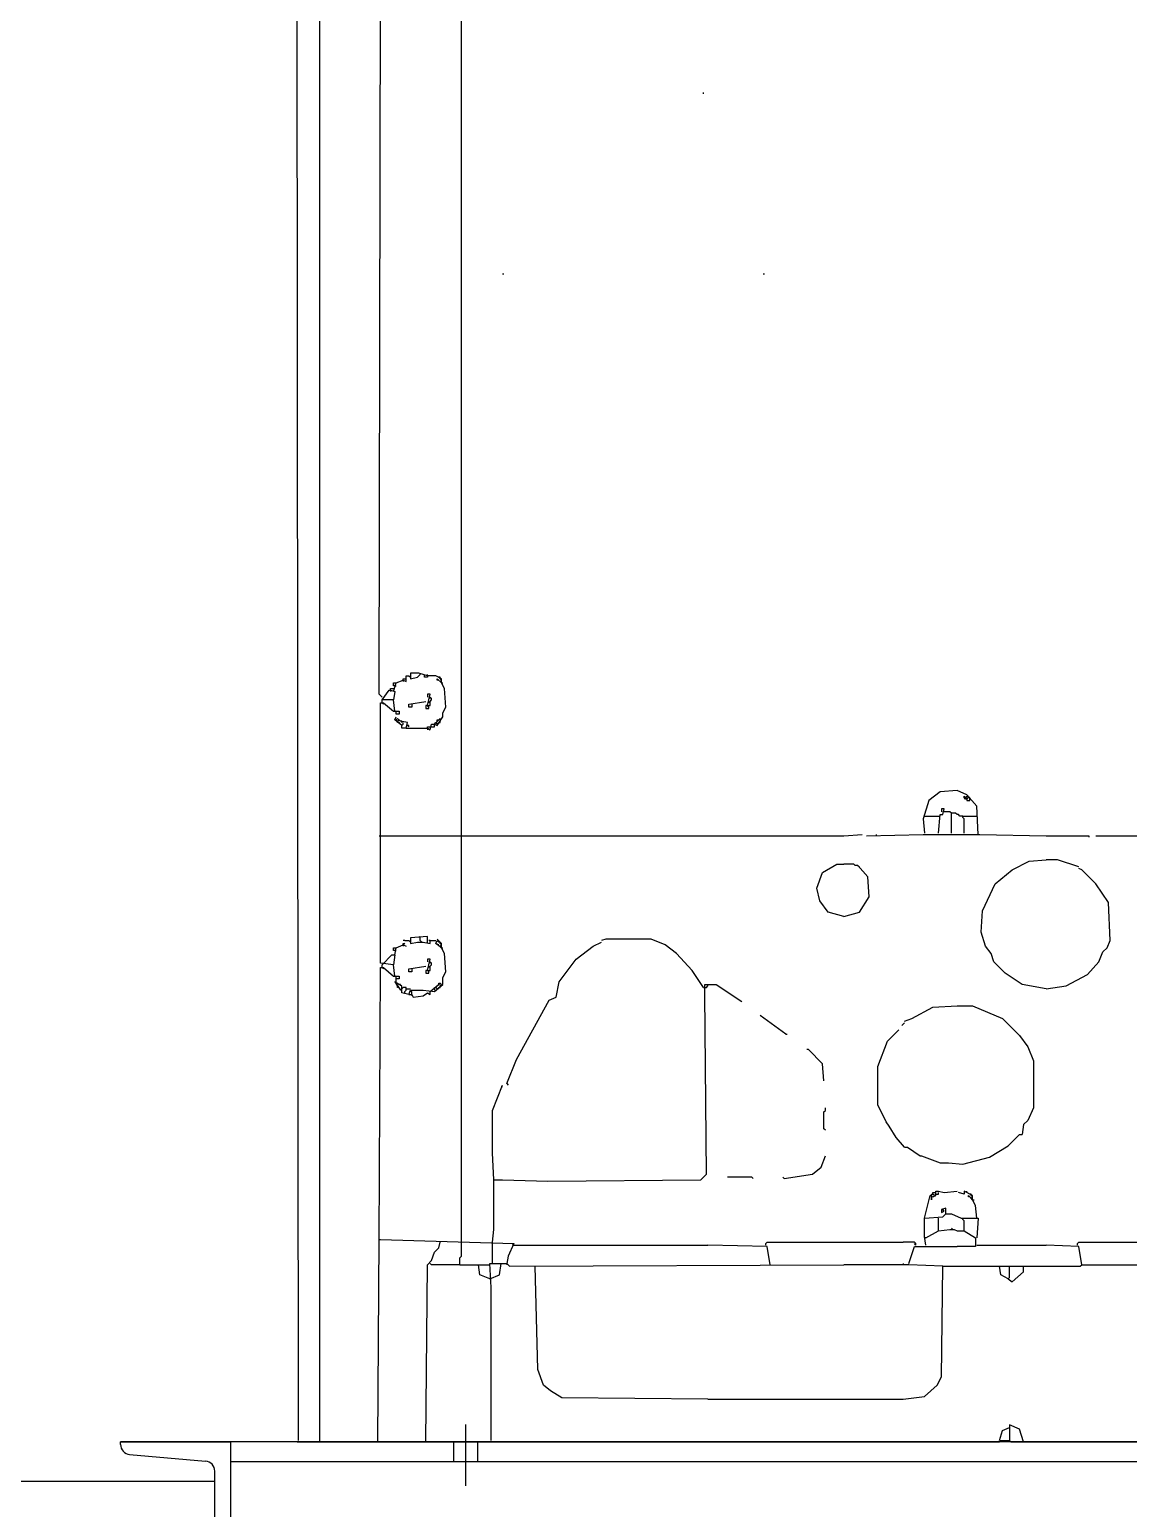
# Model space of a CAD drawing. Extents: x 3792242 to 5145247, y -1546315 to -1031918.
# Drawn here: x 3805885 to 3806434, y -1489144 to -1488405 of the extents above; entities that cross this region are included whole.
import ezdxf

# ---------------------------------------------------------------- set-up
doc = ezdxf.new("R2010")
doc.units = 0
doc.header["$MEASUREMENT"] = 0
doc.layers.add('TENKÁ', color=7, linetype='CONTINUOUS')
doc.layers.add('ZZ-chladenie', color=133, linetype='CONTINUOUS')

msp = doc.modelspace()

# ---------------------------------------------------------------- linework, layer by layer
at = {"layer": 'TENKÁ'}
msp.add_line((3797217.693, -1489130), (3805977.823, -1489130), dxfattribs=at)
at = {"layer": 'ZZ-chladenie'}
for p, q in [((3806019.642, -1489109.563), (3806018.57, -1487845.27)), ((3806030.241, -1489110.27), (3806030.241, -1487845.27)), ((3806100.902, -1489010.638), (3806100.902, -1487845.27)), ((3806059.919, -1488737.18), (3806060.625, -1488300.495)), ((3806221.732, -1488437.578), (3806221.732, -1488436.871)), ((3806121.394, -1488527.317), (3806122.1, -1488527.317)), ((3806251.41, -1488527.317), (3806252.116, -1488527.317)), ((3806068.398, -1488731.528), (3806071.931, -1488730.114)), ((3806071.931, -1488730.114), (3806071.931, -1488729.407)), ((3806071.931, -1488729.407), (3806073.344, -1488729.407)), ((3806071.931, -1488730.114), (3806071.931, -1488730.821)), ((3806071.931, -1488730.114), (3806073.344, -1488730.821)), ((3806073.344, -1488730.821), (3806073.344, -1488727.994)), ((3806073.344, -1488727.994), (3806074.758, -1488727.994)), ((3806074.758, -1488727.994), (3806075.464, -1488728.701)), ((3806079.703, -1488726.581), (3806075.464, -1488726.581)), ((3806075.464, -1488726.581), (3806075.464, -1488729.407)), ((3806075.464, -1488729.407), (3806078.997, -1488728.701)), ((3806078.997, -1488728.701), (3806080.41, -1488727.287)), ((3806083.943, -1488727.994), (3806079.703, -1488726.581)), ((3806080.41, -1488727.287), (3806080.41, -1488726.581)), ((3806082.53, -1488728.701), (3806082.53, -1488727.287)), ((3806083.943, -1488728.701), (3806082.53, -1488728.701)), ((3806083.943, -1488727.994), (3806083.943, -1488727.287)), ((3806083.943, -1488727.994), (3806083.943, -1488728.701)), ((3806088.183, -1488727.994), (3806083.943, -1488727.994)), ((3806091.01, -1488729.407), (3806088.183, -1488727.994)), ((3806088.89, -1488730.114), (3806088.89, -1488729.407)), ((3806091.01, -1488731.528), (3806088.89, -1488729.407)), ((3806089.596, -1488730.114), (3806088.89, -1488730.114)), ((3806090.303, -1488728.701), (3806089.596, -1488728.701)), ((3806090.303, -1488729.407), (3806090.303, -1488728.701)), ((3806091.01, -1488730.114), (3806090.303, -1488729.407)), ((3806090.303, -1488730.821), (3806091.01, -1488730.114)), ((3806091.01, -1488731.528), (3806090.303, -1488730.821)), ((3806091.01, -1488731.528), (3806091.01, -1488729.407)), ((3806061.332, -1488738.594), (3806059.919, -1488737.18)), ((3806061.332, -1488740.007), (3806064.865, -1488735.06)), ((3806064.865, -1488735.06), (3806065.571, -1488735.06)), ((3806065.571, -1488735.06), (3806065.571, -1488734.354)), ((3806065.571, -1488734.354), (3806066.985, -1488734.354)), ((3806065.571, -1488735.06), (3806065.571, -1488735.767)), ((3806065.571, -1488735.06), (3806067.692, -1488735.767)), ((3806066.985, -1488732.941), (3806066.985, -1488731.528)), ((3806066.985, -1488731.528), (3806068.398, -1488731.528)), ((3806066.985, -1488735.767), (3806068.398, -1488731.528)), ((3806067.692, -1488732.941), (3806066.985, -1488732.941)), ((3806066.985, -1488734.354), (3806067.692, -1488734.354)), ((3806067.692, -1488735.767), (3806066.985, -1488740.007)), ((3806067.692, -1488732.941), (3806068.398, -1488732.941)), ((3806083.943, -1488742.833), (3806085.356, -1488737.18)), ((3806085.356, -1488737.18), (3806083.943, -1488737.18)), ((3806083.943, -1488737.18), (3806083.943, -1488738.594)), ((3806091.01, -1488731.528), (3806091.716, -1488731.528)), ((3806092.423, -1488734.354), (3806091.01, -1488731.528)), ((3806093.129, -1488743.539), (3806092.423, -1488734.354)), ((3806060.625, -1488871.436), (3806060.625, -1488741.42)), ((3806060.625, -1488741.42), (3806062.038, -1488741.42)), ((3806061.332, -1488741.42), (3806061.332, -1488740.007)), ((3806066.985, -1488740.007), (3806061.332, -1488740.007)), ((3806061.332, -1488741.42), (3806062.038, -1488742.126)), ((3806062.038, -1488741.42), (3806066.985, -1488745.659)), ((3806067.692, -1488745.659), (3806066.985, -1488740.007)), ((3806066.985, -1488745.659), (3806069.811, -1488745.659)), ((3806068.398, -1488747.073), (3806068.398, -1488745.659)), ((3806069.811, -1488745.659), (3806069.811, -1488747.073)), ((3806074.758, -1488742.126), (3806083.237, -1488740.713)), ((3806074.758, -1488743.539), (3806074.758, -1488742.126)), ((3806076.171, -1488743.539), (3806074.758, -1488743.539)), ((3806076.171, -1488742.126), (3806076.171, -1488743.539)), ((3806083.943, -1488742.833), (3806083.237, -1488742.833)), ((3806083.237, -1488742.833), (3806083.237, -1488744.246)), ((3806083.237, -1488744.246), (3806084.65, -1488744.246)), ((3806084.65, -1488743.539), (3806083.943, -1488742.833)), ((3806083.943, -1488742.833), (3806084.65, -1488742.833)), ((3806083.943, -1488742.833), (3806085.356, -1488742.833)), ((3806084.65, -1488741.42), (3806084.65, -1488740.713)), ((3806084.65, -1488744.246), (3806084.65, -1488743.539)), ((3806086.063, -1488739.3), (3806085.356, -1488738.594)), ((3806085.356, -1488738.594), (3806085.356, -1488739.3)), ((3806085.356, -1488740.713), (3806086.063, -1488740.007)), ((3806085.356, -1488742.833), (3806085.356, -1488740.713)), ((3806086.063, -1488740.007), (3806086.063, -1488739.3)), ((3806091.716, -1488746.366), (3806093.129, -1488743.539)), ((3806067.692, -1488749.899), (3806068.398, -1488748.486)), ((3806071.224, -1488752.725), (3806067.692, -1488749.899)), ((3806069.811, -1488747.073), (3806068.398, -1488747.073)), ((3806068.398, -1488749.899), (3806069.105, -1488749.192)), ((3806069.105, -1488750.606), (3806068.398, -1488749.899)), ((3806070.518, -1488750.606), (3806069.105, -1488749.192)), ((3806069.105, -1488750.606), (3806069.811, -1488749.899)), ((3806069.105, -1488751.312), (3806069.105, -1488750.606)), ((3806069.811, -1488751.312), (3806069.105, -1488751.312)), ((3806069.811, -1488749.899), (3806070.518, -1488750.606)), ((3806070.518, -1488752.019), (3806069.811, -1488751.312)), ((3806071.224, -1488750.606), (3806070.518, -1488750.606)), ((3806074.051, -1488751.312), (3806070.518, -1488750.606)), ((3806071.224, -1488752.725), (3806070.518, -1488752.019)), ((3806071.224, -1488751.312), (3806071.224, -1488750.606)), ((3806071.224, -1488752.725), (3806071.931, -1488752.019)), ((3806071.224, -1488754.139), (3806071.224, -1488752.725)), ((3806071.931, -1488752.019), (3806071.931, -1488751.312)), ((3806073.344, -1488754.139), (3806074.051, -1488751.312)), ((3806074.758, -1488752.725), (3806074.051, -1488752.725)), ((3806074.051, -1488752.725), (3806074.758, -1488753.432)), ((3806074.758, -1488753.432), (3806074.758, -1488752.725)), ((3806085.356, -1488754.846), (3806086.063, -1488752.019)), ((3806086.063, -1488752.019), (3806087.476, -1488752.019)), ((3806087.476, -1488752.019), (3806090.303, -1488749.192)), ((3806087.476, -1488752.019), (3806088.183, -1488751.312)), ((3806087.476, -1488753.432), (3806087.476, -1488752.019)), ((3806087.476, -1488752.019), (3806088.89, -1488752.725)), ((3806088.183, -1488751.312), (3806088.89, -1488752.019)), ((3806088.89, -1488752.725), (3806091.716, -1488748.486)), ((3806088.89, -1488750.606), (3806088.89, -1488749.899)), ((3806088.89, -1488749.899), (3806089.596, -1488749.899)), ((3806088.89, -1488752.019), (3806089.596, -1488751.312)), ((3806089.596, -1488751.312), (3806090.303, -1488751.312)), ((3806090.303, -1488749.192), (3806090.303, -1488750.606)), ((3806090.303, -1488751.312), (3806090.303, -1488750.606)), ((3806091.716, -1488748.486), (3806091.716, -1488746.366)), ((3806073.344, -1488754.139), (3806071.224, -1488754.139)), ((3806073.344, -1488754.139), (3806083.943, -1488754.139)), ((3806083.943, -1488754.139), (3806083.943, -1488753.432)), ((3806083.943, -1488753.432), (3806085.356, -1488753.432)), ((3806083.943, -1488754.139), (3806083.943, -1488754.846)), ((3806083.943, -1488754.139), (3806085.356, -1488754.846)), ((3806085.356, -1488753.432), (3806087.476, -1488753.432)), ((3806339.736, -1488785.936), (3806334.083, -1488790.176)), ((3806348.215, -1488785.23), (3806339.736, -1488785.936)), ((3806353.162, -1488787.349), (3806348.215, -1488785.23)), ((3806351.748, -1488788.763), (3806351.748, -1488788.056)), ((3806351.748, -1488788.056), (3806352.455, -1488788.763)), ((3806352.455, -1488789.469), (3806351.748, -1488788.763)), ((3806352.455, -1488788.763), (3806353.162, -1488788.056)), ((3806352.455, -1488788.763), (3806353.162, -1488789.469)), ((3806353.162, -1488789.469), (3806352.455, -1488789.469)), ((3806358.108, -1488793.003), (3806353.162, -1488787.349)), ((3806353.162, -1488788.056), (3806353.868, -1488788.763)), ((3806353.162, -1488789.469), (3806353.868, -1488788.763)), ((3806353.162, -1488789.469), (3806353.162, -1488790.176)), ((3806354.575, -1488788.763), (3806353.868, -1488788.763)), ((3806354.575, -1488789.469), (3806354.575, -1488788.763)), ((3806354.575, -1488790.176), (3806354.575, -1488789.469)), ((3806334.083, -1488790.176), (3806331.257, -1488799.362)), ((3806339.03, -1488806.428), (3806339.736, -1488797.242)), ((3806339.736, -1488797.948), (3806339.736, -1488797.242)), ((3806339.736, -1488797.242), (3806341.149, -1488797.242)), ((3806341.856, -1488794.416), (3806340.443, -1488794.416)), ((3806340.443, -1488794.416), (3806340.443, -1488795.829)), ((3806341.149, -1488797.242), (3806341.856, -1488794.416)), ((3806344.682, -1488795.829), (3806341.149, -1488795.829)), ((3806345.389, -1488796.535), (3806344.682, -1488795.829)), ((3806347.509, -1488796.535), (3806345.389, -1488796.535)), ((3806345.389, -1488806.428), (3806345.389, -1488796.535)), ((3806348.215, -1488797.242), (3806347.509, -1488796.535)), ((3806348.922, -1488797.242), (3806348.215, -1488797.242)), ((3806349.628, -1488797.948), (3806348.922, -1488797.242)), ((3806353.162, -1488790.176), (3806354.575, -1488790.176)), ((3806358.814, -1488807.134), (3806358.108, -1488793.003)), ((3806331.257, -1488799.362), (3806331.964, -1488806.428)), ((3806331.964, -1488797.948), (3806339.03, -1488797.948)), ((3806339.03, -1488797.948), (3806339.736, -1488797.948)), ((3806351.042, -1488797.948), (3806349.628, -1488797.948)), ((3806351.042, -1488798.655), (3806351.042, -1488797.948)), ((3806351.042, -1488797.948), (3806358.108, -1488797.948)), ((3806351.748, -1488799.362), (3806351.042, -1488798.655)), ((3806351.748, -1488806.428), (3806351.748, -1488799.362)), ((3806059.919, -1488807.841), (3806100.902, -1488807.841)), ((3806100.902, -1488807.841), (3806192.055, -1488807.841)), ((3806192.055, -1488807.841), (3806291.687, -1488807.841)), ((3806291.687, -1488807.841), (3806300.873, -1488807.134)), ((3806302.992, -1488807.841), (3806331.257, -1488807.134)), ((3806307.939, -1488807.134), (3806307.939, -1488807.841)), ((3806331.257, -1488807.134), (3806359.521, -1488807.134)), ((3806359.521, -1488807.134), (3806392.732, -1488807.841)), ((3806392.732, -1488807.841), (3806413.93, -1488807.841)), ((3806413.93, -1488807.841), (3806413.93, -1488808.548)), ((3806417.463, -1488807.841), (3806577.157, -1488807.841)), ((3806278.261, -1488833.986), (3806281.087, -1488826.213)), ((3806281.087, -1488826.213), (3806288.153, -1488821.973)), ((3806288.153, -1488821.973), (3806291.687, -1488821.973)), ((3806296.633, -1488821.973), (3806291.687, -1488821.973)), ((3806297.339, -1488822.68), (3806296.633, -1488821.973)), ((3806298.753, -1488822.68), (3806297.339, -1488822.68)), ((3806298.753, -1488822.68), (3806299.459, -1488823.387)), ((3806303.699, -1488828.333), (3806298.753, -1488822.68)), ((3806367.293, -1488831.866), (3806375.773, -1488824.8)), ((3806375.773, -1488824.8), (3806384.252, -1488820.56)), ((3806384.252, -1488820.56), (3806392.732, -1488819.853)), ((3806398.384, -1488819.853), (3806392.732, -1488819.853)), ((3806408.984, -1488823.387), (3806398.384, -1488819.853)), ((3806410.397, -1488824.8), (3806408.984, -1488824.093)), ((3806417.463, -1488831.866), (3806410.397, -1488824.8)), ((3806279.674, -1488840.345), (3806278.261, -1488833.986)), ((3806304.405, -1488838.225), (3806303.699, -1488828.333)), ((3806360.934, -1488845.291), (3806367.293, -1488831.866)), ((3806423.823, -1488841.052), (3806417.463, -1488831.866)), ((3806283.914, -1488845.998), (3806279.674, -1488840.345)), ((3806299.459, -1488845.998), (3806304.405, -1488838.225)), ((3806424.529, -1488860.13), (3806423.823, -1488841.052)), ((3806291.687, -1488848.118), (3806283.914, -1488845.998)), ((3806291.687, -1488848.118), (3806299.459, -1488845.998)), ((3806360.227, -1488855.891), (3806360.934, -1488845.291)), ((3806362.348, -1488862.957), (3806360.227, -1488855.891)), ((3806066.985, -1488865.077), (3806066.985, -1488863.664)), ((3806066.985, -1488863.664), (3806068.398, -1488863.664)), ((3806067.692, -1488867.196), (3806068.398, -1488863.664)), ((3806068.398, -1488863.664), (3806071.931, -1488862.25)), ((3806072.637, -1488860.13), (3806071.931, -1488860.13)), ((3806071.931, -1488862.25), (3806071.931, -1488861.543)), ((3806071.931, -1488861.543), (3806072.637, -1488861.543)), ((3806072.637, -1488861.543), (3806071.931, -1488862.25)), ((3806071.931, -1488862.25), (3806071.931, -1488862.957)), ((3806071.931, -1488862.25), (3806073.344, -1488862.957)), ((3806072.637, -1488860.13), (3806074.758, -1488860.13)), ((3806074.758, -1488860.13), (3806075.464, -1488860.837)), ((3806083.943, -1488858.01), (3806075.464, -1488858.717)), ((3806075.464, -1488858.717), (3806075.464, -1488861.543)), ((3806075.464, -1488861.543), (3806078.997, -1488860.837)), ((3806078.997, -1488860.837), (3806081.824, -1488860.837)), ((3806080.41, -1488858.717), (3806079.703, -1488858.01)), ((3806080.41, -1488860.13), (3806080.41, -1488858.717)), ((3806080.41, -1488860.13), (3806081.117, -1488860.837)), ((3806081.824, -1488860.837), (3806085.356, -1488861.543)), ((3806083.943, -1488861.543), (3806083.943, -1488858.01)), ((3806085.356, -1488860.13), (3806084.65, -1488860.13)), ((3806085.356, -1488861.543), (3806085.356, -1488860.13)), ((3806085.356, -1488860.13), (3806088.183, -1488860.13)), ((3806088.183, -1488861.543), (3806088.89, -1488860.13)), ((3806091.01, -1488863.664), (3806088.183, -1488861.543)), ((3806091.01, -1488861.543), (3806088.89, -1488859.423)), ((3806088.89, -1488860.13), (3806089.596, -1488860.837)), ((3806088.89, -1488862.25), (3806088.89, -1488861.543)), ((3806089.596, -1488862.25), (3806088.89, -1488862.25)), ((3806090.303, -1488860.837), (3806089.596, -1488860.837)), ((3806090.303, -1488861.543), (3806090.303, -1488860.837)), ((3806091.01, -1488862.25), (3806090.303, -1488861.543)), ((3806090.303, -1488862.957), (3806091.01, -1488862.25)), ((3806091.01, -1488863.664), (3806090.303, -1488862.957)), ((3806091.01, -1488863.664), (3806091.01, -1488861.543)), ((3806091.01, -1488863.664), (3806091.716, -1488863.664)), ((3806092.423, -1488866.49), (3806091.01, -1488863.664)), ((3806158.137, -1488869.316), (3806166.617, -1488862.957)), ((3806166.617, -1488862.957), (3806170.856, -1488860.837)), ((3806172.976, -1488859.423), (3806170.856, -1488860.13)), ((3806195.587, -1488859.423), (3806172.976, -1488859.423)), ((3806202.654, -1488862.25), (3806195.587, -1488859.423)), ((3806208.307, -1488866.49), (3806202.654, -1488862.25)), ((3806365.174, -1488866.49), (3806362.348, -1488862.957)), ((3806420.996, -1488865.783), (3806423.116, -1488863.664)), ((3806423.116, -1488863.664), (3806424.529, -1488860.13)), ((3806061.332, -1488872.143), (3806066.278, -1488867.196)), ((3806066.278, -1488867.196), (3806067.692, -1488867.196)), ((3806067.692, -1488865.077), (3806066.985, -1488865.077)), ((3806067.692, -1488867.196), (3806066.985, -1488872.143)), ((3806067.692, -1488865.077), (3806068.398, -1488865.077)), ((3806083.943, -1488874.969), (3806085.356, -1488869.316)), ((3806085.356, -1488869.316), (3806083.943, -1488869.316)), ((3806083.943, -1488869.316), (3806083.943, -1488870.73)), ((3806086.063, -1488871.436), (3806085.356, -1488870.73)), ((3806085.356, -1488870.73), (3806085.356, -1488871.436)), ((3806093.129, -1488875.675), (3806092.423, -1488866.49)), ((3806149.658, -1488880.622), (3806158.137, -1488869.316)), ((3806216.079, -1488874.969), (3806208.307, -1488866.49)), ((3806366.587, -1488870.73), (3806365.174, -1488866.49)), ((3806372.24, -1488876.382), (3806366.587, -1488870.73)), ((3806413.223, -1488877.089), (3806418.876, -1488870.73)), ((3806418.876, -1488870.73), (3806420.996, -1488865.783)), ((3806059.919, -1489009.225), (3806060.625, -1488873.556)), ((3806066.985, -1488872.143), (3806060.625, -1488871.436)), ((3806060.625, -1488873.556), (3806062.038, -1488873.556)), ((3806061.332, -1488873.556), (3806061.332, -1488872.143)), ((3806061.332, -1488873.556), (3806062.038, -1488874.262)), ((3806062.038, -1488873.556), (3806066.985, -1488877.795)), ((3806067.692, -1488877.795), (3806066.985, -1488872.143)), ((3806066.985, -1488877.795), (3806069.811, -1488877.795)), ((3806068.398, -1488879.209), (3806068.398, -1488877.795)), ((3806069.811, -1488877.795), (3806069.811, -1488879.209)), ((3806074.758, -1488874.262), (3806083.237, -1488872.849)), ((3806074.758, -1488875.675), (3806074.758, -1488874.262)), ((3806076.171, -1488875.675), (3806074.758, -1488875.675)), ((3806076.171, -1488874.262), (3806076.171, -1488875.675)), ((3806083.943, -1488874.969), (3806083.237, -1488874.969)), ((3806083.237, -1488874.969), (3806083.237, -1488876.382)), ((3806083.237, -1488876.382), (3806084.65, -1488876.382)), ((3806084.65, -1488875.675), (3806083.943, -1488874.969)), ((3806083.943, -1488874.969), (3806084.65, -1488874.969)), ((3806083.943, -1488874.969), (3806085.356, -1488874.969)), ((3806084.65, -1488873.556), (3806084.65, -1488872.849)), ((3806084.65, -1488876.382), (3806084.65, -1488875.675)), ((3806085.356, -1488872.849), (3806086.063, -1488872.143)), ((3806085.356, -1488874.969), (3806085.356, -1488872.849)), ((3806086.063, -1488872.143), (3806086.063, -1488871.436)), ((3806091.716, -1488878.502), (3806093.129, -1488875.675)), ((3806091.716, -1488882.035), (3806091.716, -1488878.502)), ((3806221.732, -1488883.448), (3806216.079, -1488874.969)), ((3806380.719, -1488882.035), (3806372.24, -1488876.382)), ((3806402.624, -1488882.742), (3806413.223, -1488877.089)), ((3806071.224, -1488882.742), (3806067.692, -1488880.622)), ((3806067.692, -1488880.622), (3806070.518, -1488884.861)), ((3806068.398, -1488880.622), (3806068.398, -1488879.209)), ((3806069.811, -1488879.209), (3806068.398, -1488879.209)), ((3806068.398, -1488882.035), (3806069.105, -1488881.328)), ((3806069.105, -1488882.742), (3806068.398, -1488882.035)), ((3806069.105, -1488881.328), (3806069.811, -1488882.035)), ((3806069.105, -1488883.448), (3806069.105, -1488882.742)), ((3806069.811, -1488883.448), (3806069.105, -1488883.448)), ((3806070.518, -1488882.035), (3806069.811, -1488882.035)), ((3806070.518, -1488882.742), (3806070.518, -1488882.035)), ((3806070.518, -1488884.861), (3806071.931, -1488883.448)), ((3806071.224, -1488886.275), (3806071.224, -1488882.742)), ((3806073.344, -1488883.448), (3806071.931, -1488883.448)), ((3806072.637, -1488885.568), (3806073.344, -1488884.861)), ((3806072.637, -1488886.275), (3806072.637, -1488885.568)), ((3806073.344, -1488884.861), (3806073.344, -1488883.448)), ((3806073.344, -1488884.155), (3806075.464, -1488884.155)), ((3806074.758, -1488886.982), (3806075.464, -1488884.861)), ((3806075.464, -1488884.861), (3806081.824, -1488884.861)), ((3806076.171, -1488885.568), (3806075.464, -1488885.568)), ((3806076.171, -1488886.982), (3806076.171, -1488885.568)), ((3806081.824, -1488884.861), (3806087.476, -1488885.568)), ((3806085.356, -1488885.568), (3806090.303, -1488881.328)), ((3806085.356, -1488886.982), (3806085.356, -1488885.568)), ((3806087.476, -1488885.568), (3806091.716, -1488882.035)), ((3806087.476, -1488884.155), (3806087.476, -1488883.448)), ((3806087.476, -1488883.448), (3806088.183, -1488883.448)), ((3806087.476, -1488884.155), (3806087.476, -1488884.861)), ((3806088.183, -1488883.448), (3806088.89, -1488882.742)), ((3806088.183, -1488883.448), (3806088.89, -1488884.155)), ((3806088.89, -1488882.742), (3806089.596, -1488882.035)), ((3806088.89, -1488884.155), (3806089.596, -1488883.448)), ((3806089.596, -1488882.035), (3806089.596, -1488881.328)), ((3806089.596, -1488881.328), (3806090.303, -1488881.328)), ((3806089.596, -1488883.448), (3806090.303, -1488883.448)), ((3806091.01, -1488882.035), (3806090.303, -1488881.328)), ((3806090.303, -1488882.742), (3806091.01, -1488882.035)), ((3806090.303, -1488883.448), (3806090.303, -1488882.742)), ((3806148.245, -1488888.395), (3806149.658, -1488880.622)), ((3806221.732, -1488883.448), (3806223.146, -1488883.448)), ((3806222.439, -1488886.982), (3806222.439, -1488882.035)), ((3806222.439, -1488882.035), (3806228.091, -1488882.035)), ((3806223.146, -1488883.448), (3806223.852, -1488882.742)), ((3806223.852, -1488882.742), (3806223.852, -1488882.035)), ((3806228.091, -1488882.035), (3806240.811, -1488890.514)), ((3806392.732, -1488884.155), (3806380.719, -1488882.035)), ((3806392.732, -1488884.155), (3806402.624, -1488882.742)), ((3806074.758, -1488886.982), (3806071.224, -1488886.275)), ((3806074.758, -1488886.982), (3806076.171, -1488886.982)), ((3806076.171, -1488886.982), (3806076.171, -1488887.688)), ((3806076.171, -1488886.982), (3806076.877, -1488888.395)), ((3806076.877, -1488888.395), (3806081.824, -1488887.688)), ((3806081.824, -1488887.688), (3806083.943, -1488886.275)), ((3806083.943, -1488886.275), (3806085.356, -1488886.982)), ((3806128.46, -1488919.485), (3806144.712, -1488889.808)), ((3806144.712, -1488889.808), (3806148.245, -1488888.395)), ((3806223.146, -1488976.72), (3806222.439, -1488886.982)), ((3806325.604, -1488898.993), (3806336.203, -1488893.341)), ((3806336.203, -1488893.341), (3806348.215, -1488892.634)), ((3806348.215, -1488892.634), (3806355.988, -1488892.634)), ((3806355.988, -1488892.634), (3806370.827, -1488898.993)), ((3806262.716, -1488906.766), (3806249.996, -1488897.58)), ((3806322.071, -1488900.407), (3806325.604, -1488898.993)), ((3806370.827, -1488898.993), (3806379.306, -1488907.473)), ((3806262.716, -1488906.766), (3806263.422, -1488906.766)), ((3806313.591, -1488910.3), (3806319.244, -1488904.647)), ((3806320.657, -1488902.527), (3806321.364, -1488901.82)), ((3806321.364, -1488901.82), (3806322.071, -1488901.114)), ((3806379.306, -1488907.473), (3806383.546, -1488913.126)), ((3806274.021, -1488914.539), (3806273.314, -1488914.539)), ((3806281.087, -1488921.605), (3806274.021, -1488914.539)), ((3806308.645, -1488923.018), (3806313.591, -1488910.3)), ((3806383.546, -1488913.126), (3806386.372, -1488920.192)), ((3806123.513, -1488931.498), (3806128.46, -1488919.485)), ((3806281.794, -1488930.084), (3806281.087, -1488921.605)), ((3806386.372, -1488920.192), (3806386.372, -1488943.51)), ((3806308.645, -1488942.097), (3806308.645, -1488923.018)), ((3806116.447, -1488944.923), (3806121.394, -1488932.204)), ((3806120.687, -1488932.911), (3806121.394, -1488932.911)), ((3806123.513, -1488931.498), (3806124.22, -1488932.204)), ((3806116.447, -1488966.122), (3806116.447, -1488944.923)), ((3806281.794, -1488945.63), (3806282.5, -1488944.923)), ((3806282.5, -1488944.923), (3806282.5, -1488943.51)), ((3806312.885, -1488950.576), (3806308.645, -1488942.097)), ((3806386.372, -1488943.51), (3806383.546, -1488949.87)), ((3806281.794, -1488954.109), (3806281.794, -1488945.63)), ((3806314.298, -1488952.696), (3806312.885, -1488950.576)), ((3806381.426, -1488951.989), (3806380.719, -1488956.936)), ((3806383.546, -1488949.87), (3806381.426, -1488951.989)), ((3806282.5, -1488954.816), (3806281.794, -1488954.109)), ((3806317.831, -1488958.349), (3806314.298, -1488952.696)), ((3806322.071, -1488963.295), (3806317.831, -1488958.349)), ((3806373.653, -1488962.588), (3806379.306, -1488956.936)), ((3806379.306, -1488956.936), (3806380.719, -1488956.936)), ((3806117.154, -1488979.547), (3806116.447, -1488966.122)), ((3806322.071, -1488963.295), (3806323.484, -1488963.295)), ((3806323.484, -1488963.295), (3806329.843, -1488967.535)), ((3806364.467, -1488968.241), (3806373.653, -1488962.588)), ((3806276.141, -1488976.72), (3806280.381, -1488973.188)), ((3806280.381, -1488973.188), (3806282.5, -1488967.535)), ((3806329.843, -1488967.535), (3806330.55, -1488967.535)), ((3806330.55, -1488967.535), (3806339.736, -1488971.068)), ((3806339.736, -1488971.068), (3806343.975, -1488971.068)), ((3806343.975, -1488971.068), (3806351.042, -1488971.775)), ((3806351.042, -1488971.775), (3806364.467, -1488968.241)), ((3806117.154, -1488985.907), (3806117.154, -1488979.547)), ((3806117.154, -1488979.547), (3806121.394, -1488979.547)), ((3806121.394, -1488979.547), (3806144.005, -1488980.254)), ((3806144.005, -1488980.254), (3806220.319, -1488979.547)), ((3806220.319, -1488979.547), (3806223.146, -1488976.72)), ((3806245.757, -1488978.134), (3806233.744, -1488978.134)), ((3806246.464, -1488978.841), (3806245.757, -1488978.134)), ((3806262.009, -1488978.841), (3806261.303, -1488978.134)), ((3806262.009, -1488978.841), (3806276.141, -1488976.72)), ((3806117.154, -1489004.279), (3806117.154, -1488985.907)), ((3806331.964, -1488998.626), (3806334.79, -1488987.32)), ((3806334.79, -1488987.32), (3806335.496, -1488987.32)), ((3806335.496, -1488987.32), (3806335.496, -1488986.613)), ((3806335.496, -1488986.613), (3806336.203, -1488986.613)), ((3806335.496, -1488987.32), (3806335.496, -1488989.44)), ((3806335.496, -1488989.44), (3806335.496, -1488987.32)), ((3806336.203, -1488986.613), (3806336.203, -1488985.907)), ((3806336.203, -1488985.907), (3806337.616, -1488985.907)), ((3806336.909, -1488987.32), (3806336.203, -1488986.613)), ((3806336.203, -1488988.027), (3806336.909, -1488987.32)), ((3806336.203, -1488988.027), (3806337.616, -1488987.32)), ((3806337.616, -1488987.32), (3806337.616, -1488985.2)), ((3806337.616, -1488985.2), (3806339.03, -1488985.2)), ((3806337.616, -1488986.613), (3806339.03, -1488986.613)), ((3806339.03, -1488985.2), (3806341.856, -1488985.907)), ((3806339.03, -1488986.613), (3806339.03, -1488985.907)), ((3806341.856, -1488985.907), (3806348.215, -1488985.2)), ((3806351.748, -1488986.613), (3806348.922, -1488985.907)), ((3806355.988, -1488987.32), (3806351.748, -1488985.2)), ((3806351.748, -1488985.2), (3806351.748, -1488986.613)), ((3806353.162, -1488985.907), (3806353.162, -1488985.2)), ((3806353.868, -1488988.027), (3806353.868, -1488987.32)), ((3806355.988, -1488989.44), (3806353.868, -1488987.32)), ((3806354.575, -1488988.027), (3806353.868, -1488988.027)), ((3806355.282, -1488986.613), (3806354.575, -1488986.613)), ((3806355.282, -1488987.32), (3806355.282, -1488986.613)), ((3806355.988, -1488988.027), (3806355.282, -1488987.32)), ((3806355.282, -1488988.733), (3806355.988, -1488988.027)), ((3806355.988, -1488989.44), (3806355.282, -1488988.733)), ((3806355.988, -1488989.44), (3806355.988, -1488987.32)), ((3806342.562, -1488993.679), (3806340.443, -1488994.386)), ((3806340.443, -1488994.386), (3806340.443, -1488995.8)), ((3806340.443, -1488995.8), (3806341.856, -1488995.093)), ((3806341.856, -1488995.093), (3806341.149, -1488994.386)), ((3806341.149, -1488997.919), (3806342.562, -1488996.506)), ((3806342.562, -1488996.506), (3806342.562, -1488993.679)), ((3806342.562, -1488996.506), (3806345.389, -1488996.506)), ((3806345.389, -1488996.506), (3806350.335, -1488998.626)), ((3806355.988, -1488989.44), (3806356.695, -1488989.44)), ((3806357.401, -1488992.266), (3806355.988, -1488989.44)), ((3806358.108, -1488998.626), (3806357.401, -1488992.266)), ((3806331.964, -1488998.626), (3806341.149, -1488997.919)), ((3806331.964, -1489007.811), (3806331.964, -1488998.626)), ((3806339.03, -1489004.985), (3806339.03, -1488998.626)), ((3806345.389, -1489003.572), (3806346.096, -1489004.279)), ((3806350.335, -1488998.626), (3806358.814, -1488998.626)), ((3806351.042, -1488999.332), (3806351.042, -1488998.626)), ((3806351.748, -1489000.039), (3806351.042, -1488999.332)), ((3806351.748, -1489004.985), (3806351.748, -1489000.039)), ((3806358.814, -1488998.626), (3806358.108, -1489008.518)), ((3806059.212, -1489110.27), (3806059.919, -1489009.225)), ((3806059.919, -1489009.225), (3806060.625, -1489009.225)), ((3806060.625, -1489009.225), (3806127.046, -1489011.345)), ((3806089.596, -1489013.464), (3806090.303, -1489010.638)), ((3806100.902, -1489017.704), (3806100.902, -1489010.638)), ((3806116.447, -1489010.638), (3806117.154, -1489004.279)), ((3806116.447, -1489021.237), (3806116.447, -1489010.638)), ((3806127.046, -1489011.345), (3806124.22, -1489017.704)), ((3806127.046, -1489012.051), (3806126.34, -1489011.345)), ((3806252.823, -1489011.345), (3806253.53, -1489010.638)), ((3806252.823, -1489012.051), (3806252.823, -1489011.345)), ((3806253.53, -1489010.638), (3806291.687, -1489010.638)), ((3806291.687, -1489010.638), (3806321.364, -1489010.638)), ((3806327.017, -1489010.638), (3806321.364, -1489010.638)), ((3806327.723, -1489011.345), (3806327.017, -1489010.638)), ((3806327.723, -1489012.051), (3806327.017, -1489011.345)), ((3806327.723, -1489012.051), (3806327.723, -1489011.345)), ((3806332.67, -1489012.051), (3806331.964, -1489007.811)), ((3806332.67, -1489008.518), (3806331.964, -1489008.518)), ((3806332.67, -1489008.518), (3806339.03, -1489004.985)), ((3806339.03, -1489004.985), (3806344.682, -1489004.279)), ((3806344.682, -1489004.279), (3806346.802, -1489004.279)), ((3806346.802, -1489004.279), (3806348.215, -1489004.985)), ((3806348.215, -1489004.985), (3806351.748, -1489004.985)), ((3806351.748, -1489004.985), (3806357.401, -1489008.518)), ((3806357.401, -1489008.518), (3806357.401, -1489012.758)), ((3806408.277, -1489011.345), (3806408.984, -1489010.638)), ((3806408.277, -1489012.051), (3806408.277, -1489011.345)), ((3806408.984, -1489010.638), (3806417.463, -1489010.638)), ((3806417.463, -1489010.638), (3806576.45, -1489010.638)), ((3806086.063, -1489019.824), (3806087.476, -1489015.584)), ((3806087.476, -1489015.584), (3806089.596, -1489013.464)), ((3806100.195, -1489018.411), (3806100.902, -1489017.704)), ((3806100.195, -1489021.944), (3806100.195, -1489018.411)), ((3806124.22, -1489017.704), (3806123.513, -1489021.237)), ((3806127.046, -1489012.051), (3806223.852, -1489012.051)), ((3806253.53, -1489012.758), (3806223.852, -1489012.051)), ((3806254.943, -1489021.944), (3806253.53, -1489012.758)), ((3806324.191, -1489021.237), (3806327.017, -1489012.758)), ((3806327.017, -1489012.758), (3806348.215, -1489012.758)), ((3806357.401, -1489012.758), (3806348.215, -1489012.758)), ((3806358.108, -1489012.051), (3806392.732, -1489012.051)), ((3806408.984, -1489012.758), (3806392.732, -1489012.051)), ((3806410.397, -1489021.944), (3806408.984, -1489012.758)), ((3806083.237, -1489110.27), (3806083.943, -1489021.944)), ((3806083.943, -1489021.944), (3806086.063, -1489019.824)), ((3806086.063, -1489021.944), (3806085.356, -1489021.237)), ((3806100.195, -1489021.944), (3806086.063, -1489021.944)), ((3806100.195, -1489021.944), (3806109.381, -1489021.944)), ((3806110.088, -1489026.89), (3806109.381, -1489021.944)), ((3806109.381, -1489021.944), (3806115.034, -1489021.944)), ((3806115.741, -1489033.25), (3806115.034, -1489021.237)), ((3806115.034, -1489021.237), (3806123.513, -1489021.237)), ((3806119.98, -1489026.89), (3806120.687, -1489021.237)), ((3806123.513, -1489021.237), (3806123.513, -1489021.944)), ((3806123.513, -1489021.237), (3806124.927, -1489022.65)), ((3806124.927, -1489022.65), (3806291.687, -1489021.944)), ((3806139.059, -1489074.233), (3806137.646, -1489022.65)), ((3806324.191, -1489021.944), (3806291.687, -1489021.944)), ((3806321.364, -1489021.237), (3806321.364, -1489021.944)), ((3806341.149, -1489022.65), (3806324.191, -1489021.944)), ((3806340.443, -1489077.766), (3806341.149, -1489022.65)), ((3806341.149, -1489022.65), (3806348.215, -1489022.65)), ((3806348.215, -1489022.65), (3806369.414, -1489022.65)), ((3806370.121, -1489026.89), (3806369.414, -1489022.65)), ((3806369.414, -1489022.65), (3806374.36, -1489022.65)), ((3806374.36, -1489028.303), (3806374.36, -1489022.65)), ((3806374.36, -1489022.65), (3806392.732, -1489022.65)), ((3806375.773, -1489030.423), (3806381.426, -1489025.477)), ((3806381.426, -1489025.477), (3806381.426, -1489022.65)), ((3806392.732, -1489022.65), (3806409.691, -1489022.65)), ((3806409.691, -1489022.65), (3806410.397, -1489021.944)), ((3806410.397, -1489021.944), (3806425.236, -1489021.944)), ((3806425.236, -1489021.944), (3806709.999, -1489021.944)), ((3806115.034, -1489029.01), (3806110.088, -1489026.89)), ((3806115.034, -1489029.01), (3806119.98, -1489026.89)), ((3806115.741, -1489098.258), (3806115.741, -1489033.25)), ((3806373.653, -1489029.01), (3806370.121, -1489026.89)), ((3806373.653, -1489029.01), (3806374.36, -1489028.303)), ((3806373.653, -1489029.01), (3806375.773, -1489030.423)), ((3806141.885, -1489082.006), (3806139.059, -1489074.233)), ((3806338.323, -1489082.006), (3806340.443, -1489077.766)), ((3806145.419, -1489084.832), (3806141.885, -1489082.006)), ((3806151.071, -1489088.365), (3806145.419, -1489084.832)), ((3806331.964, -1489087.659), (3806338.323, -1489082.006)), ((3806223.852, -1489089.072), (3806151.071, -1489088.365)), ((3806223.852, -1489089.072), (3806291.687, -1489089.072)), ((3806291.687, -1489089.072), (3806321.364, -1489089.072)), ((3806321.364, -1489089.072), (3806331.964, -1489087.659)), ((3806115.741, -1489109.563), (3806115.741, -1489098.258)), ((3806103.076, -1489132.266), (3806103.076, -1489101.605)), ((3806369.414, -1489109.563), (3806370.827, -1489104.617)), ((3806370.827, -1489104.617), (3806374.36, -1489103.204)), ((3806379.306, -1489103.911), (3806374.36, -1489101.79)), ((3806374.36, -1489101.79), (3806374.36, -1489109.563)), ((3806381.426, -1489110.27), (3806379.306, -1489103.911)), ((3808042.693, -1489110.27), (3805930.823, -1489110.27)), ((3805930.823, -1489111.584), (3805930.823, -1489110.27)), ((3805930.823, -1489110.27), (3805985.823, -1489110.27)), ((3805930.823, -1489111.584), (3805930.823, -1489110.27)), ((3805985.823, -1489230.27), (3805985.823, -1489110.27)), ((3806018.935, -1489110.27), (3806121.394, -1489110.27)), ((3806097.076, -1489120.27), (3806097.076, -1489110.27)), ((3806109.076, -1489120.27), (3806109.076, -1489110.27)), ((3806121.394, -1489110.27), (3806291.687, -1489110.27)), ((3806291.687, -1489110.27), (3806348.215, -1489110.27)), ((3806348.215, -1489110.27), (3806369.414, -1489110.27)), ((3806369.414, -1489110.27), (3806370.121, -1489109.563)), ((3806370.121, -1489109.563), (3806374.36, -1489109.563)), ((3806374.36, -1489109.563), (3806374.36, -1489110.27)), ((3806374.36, -1489109.563), (3806375.066, -1489110.27)), ((3806375.066, -1489110.27), (3806392.732, -1489110.27)), ((3806392.732, -1489110.27), (3806479.645, -1489110.27)), ((3805935.387, -1489116.565), (3805973.258, -1489119.879)), ((3808242.693, -1489120.27), (3805985.823, -1489120.27)), ((3805977.823, -1489215.681), (3805977.823, -1489124.86))]:
    msp.add_line(p, q, dxfattribs=at)
for centre, start, end in [((3805935.823, -1489111.584), 180, 265), ((3805972.823, -1489124.86), 0, 85)]:
    msp.add_arc(centre, 5, start, end, dxfattribs=at)

doc.saveas('drawing.dxf')
